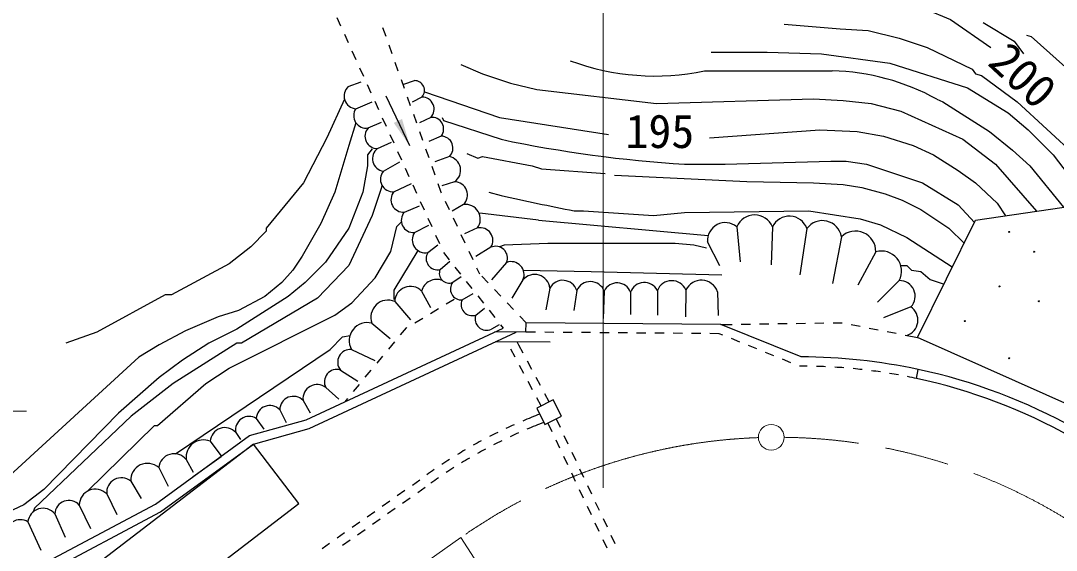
# Model space of a CAD drawing. Units: millimetres, scale not verified. Extents: x 40000 to 680000, y 20000 to 380000.
# Drawn here: x 122161 to 178550, y 312128 to 340944 of the extents above; entities that cross this region are included whole.
import ezdxf
from ezdxf.enums import TextEntityAlignment as Align

# ---------------------------------------------------------------- set-up
doc = ezdxf.new("R2010")
doc.units = ezdxf.units.MM
doc.header["$LTSCALE"] = 1000
doc.linetypes.add('CHAIN', pattern=[18.5, 12, -1.5, 3.5, -1.5])
for name, color, linetype, lineweight in [('M-BGD', 7, 'Continuous', 25), ('M-BMK', 2, 'CHAIN', 13), ('M-BMK-SRVR', 3, 'Continuous', 13), ('M-STR-HTXT', 7, 'Continuous', 13)]:
    doc.layers.add(name, color=color, linetype=linetype, lineweight=lineweight)
doc.styles.add('ＭＳ ゴシック', font='')
doc.styles.get('ＭＳ ゴシック').set_extended_font_data('MS Gothic')

# ---------------------------------------------------------------- blocks, each defined once
blk = doc.blocks.new('filled_arrow')
at = {"color": 0, "linetype": 'Continuous', "lineweight": -2}
blk.add_solid([(7.5, 1.25), (0, 0), (7.5, -1.25)], dxfattribs=at)
blk = doc.blocks.new('open_arrow')
at = {"color": 0, "linetype": 'Continuous', "lineweight": -2}
blk.add_lwpolyline([(7.5, 1.25), (0, 0), (7.5, -1.25)], dxfattribs=at)

msp = doc.modelspace()

# ---------------------------------------------------------------- linework, layer by layer
at = {"layer": 'M-BGD'}
for p, q in [((139370, 341118), (139576, 340663)), ((163729, 340755), (166777, 340501)), ((139783, 340208), (139990, 339753)), ((141869, 340577), (142037, 340106)), ((142204, 339635), (142371, 339163)), ((140197, 339298), (140404, 338843)), ((159750, 339231), (162798, 339231)), ((162798, 339231), (165761, 339147)), ((140611, 338387), (140818, 337932)), ((142538, 338692), (142705, 338221)), ((175244, 338554), (175413, 338554)), ((159397, 338215), (166354, 338215)), ((140000, 337365), (140700, 337620)), ((141025, 337477), (141232, 337022)), ((142873, 337750), (143040, 337278)), ((143022, 337492), (143595, 337683)), ((143348, 334139), (142053, 336845)), ((143207, 336807), (143374, 336336)), ((144008, 336793), (143468, 336506)), ((140414, 336156), (141305, 336538)), ((141439, 336567), (141645, 336111)), ((141852, 335656), (142059, 335201)), ((143541, 335865), (143709, 335394)), ((144485, 335679), (143881, 335393)), ((141082, 335107), (141813, 335425)), ((142266, 334746), (142473, 334291)), ((143876, 334922), (144043, 334451)), ((145058, 334661), (144390, 334375)), ((141591, 333993), (142354, 334343)), ((142680, 333835), (142887, 333380)), ((144210, 333980), (144377, 333509)), ((141909, 332753), (142800, 333262)), ((145503, 333548), (144708, 333262)), ((160512, 333135), (166269, 333305)), ((143094, 332925), (143301, 332470)), ((144545, 333038), (144712, 332566)), ((158311, 333135), (160512, 333135)), ((145790, 332180), (145090, 331958)), ((154501, 332543), (161697, 332204)), ((142481, 331640), (143436, 332085)), ((143508, 332015), (143714, 331560)), ((144879, 332095), (145046, 331624)), ((145046, 331624), (145064, 331575)), ((147643, 331611), (148320, 331442)), ((143921, 331104), (144128, 330649)), ((145277, 331123), (145491, 330670)), ((143054, 330526), (143881, 330876)), ((146267, 330940), (145662, 330590)), ((150352, 330087), (147164, 330475)), ((152299, 330595), (152807, 330595)), ((174152, 330086), (179605, 330888)), ((144335, 330194), (144542, 329739)), ((145705, 330218), (145919, 329766)), ((150352, 330087), (159599, 329262)), ((170984, 323710), (174152, 330086)), ((143595, 329413), (144390, 329826)), ((146132, 329314), (146346, 328862)), ((147030, 329667), (146330, 329349)), ((161153, 329731), (161344, 327822)), ((163094, 329731), (163030, 327663)), ((164970, 329636), (164589, 327123)), ((144749, 329284), (144956, 328828)), ((160231, 327600), (159563, 328904)), ((166847, 329190), (166370, 326646)), ((144326, 328331), (144867, 328745)), ((145184, 328326), (145494, 327934)), ((146560, 328410), (146773, 327958)), ((147762, 328618), (146935, 328109)), ((168724, 328363), (167738, 326550)), ((144994, 327409), (145535, 327854)), ((148621, 327791), (147794, 326836)), ((145804, 327542), (146114, 327149)), ((146987, 327506), (147149, 327164)), ((149528, 327378), (153231, 327293)), ((153231, 327293), (160343, 327124)), ((145694, 326709), (146139, 327027)), ((146424, 326757), (146734, 326365)), ((147267, 327039), (147611, 326677)), ((149511, 326836), (148907, 325850)), ((169996, 326805), (168819, 325628)), ((143992, 326232), (144470, 325341)), ((146203, 325755), (146807, 326105)), ((147044, 325972), (147354, 325580)), ((147955, 326314), (148299, 325951)), ((150974, 326391), (150752, 325214)), ((152438, 326264), (152279, 325182)), ((153933, 326232), (153869, 324737)), ((155364, 326168), (155364, 324960)), ((156827, 326264), (156827, 324928)), ((158386, 326296), (158354, 324832)), ((160104, 326200), (160135, 324896)), ((142529, 325659), (143388, 324673)), ((145336, 325535), (145765, 325792)), ((148643, 325588), (148987, 325225)), ((170632, 325373), (169137, 324769)), ((144479, 325020), (144908, 325277)), ((146935, 324928), (147412, 325310)), ((147664, 325188), (147974, 324795)), ((149331, 324862), (149675, 324499)), ((141289, 324483), (142275, 323655)), ((143164, 324231), (143193, 324248)), ((143621, 324506), (144050, 324763)), ((148207, 324387), (147794, 324164)), ((148284, 324403), (148428, 324220)), ((149671, 323999), (149675, 324499)), ((160293, 324414), (149675, 324499)), ((160293, 324414), (160394, 324415)), ((164664, 322650), (160293, 324414)), ((160394, 324415), (160894, 324423)), ((161394, 324430), (161894, 324438)), ((162394, 324445), (162894, 324453)), ((163394, 324460), (163894, 324467)), ((164394, 324475), (164894, 324482)), ((165394, 324490), (165893, 324497)), ((166393, 324504), (166893, 324512)), ((167384, 324416), (167875, 324319)), ((137704, 319226), (148428, 324220)), ((137877, 318755), (149147, 324004)), ((142844, 323847), (143164, 324231)), ((149671, 323999), (147983, 324013)), ((149695, 323999), (149671, 323999)), ((150195, 323995), (149695, 323999)), ((151195, 323987), (150695, 323991)), ((152195, 323979), (151695, 323983)), ((153195, 323971), (152695, 323975)), ((154195, 323963), (153695, 323967)), ((155195, 323955), (154695, 323959)), ((156195, 323947), (155695, 323951)), ((157194, 323939), (156695, 323943)), ((158194, 323931), (157694, 323935)), ((159194, 323923), (158694, 323927)), ((160194, 323915), (159694, 323919)), ((160394, 323834), (160194, 323915)), ((168365, 324223), (168856, 324127)), ((169347, 324031), (169837, 323935)), ((170328, 323838), (170819, 323742)), ((170819, 323742), (170984, 323710)), ((183457, 318149), (170984, 323710)), ((142205, 323078), (142525, 323462)), ((150994, 323449), (148008, 323473)), ((149289, 323293), (149197, 323464)), ((149525, 322852), (149289, 323293)), ((161322, 323460), (160858, 323647)), ((162249, 323085), (161785, 323273)), ((140175, 323051), (141448, 322447)), ((141566, 322309), (141885, 322693)), ((149077, 322628), (148841, 323069)), ((163176, 322711), (162713, 322898)), ((149549, 321746), (149313, 322187)), ((149996, 321970), (149760, 322411)), ((164104, 322337), (163640, 322524)), ((139571, 321938), (140525, 321333)), ((140926, 321540), (141246, 321925)), ((150468, 321088), (150232, 321529)), ((170944, 321476), (171027, 321970)), ((138776, 320984), (139476, 320347)), ((140287, 320771), (140606, 321156)), ((150021, 320865), (149785, 321305)), ((139822, 320212), (139967, 320387)), ((150493, 319983), (150257, 320424)), ((151154, 320313), (150259, 319866)), ((150940, 320207), (150704, 320648)), ((151601, 319419), (151154, 320313)), ((136263, 319775), (136613, 319075)), ((137535, 320284), (137917, 319616)), ((150259, 319866), (150706, 318972)), ((134614, 318366), (137704, 319226)), ((134990, 319298), (135404, 318725)), ((150706, 318972), (151601, 319419)), ((151313, 319275), (151527, 318823)), ((134835, 317908), (137877, 318755)), ((150866, 319051), (151079, 318599)), ((129508, 314639), (134614, 318366)), ((132478, 318057), (133050, 317294)), ((133877, 318534), (134132, 318153)), ((151293, 318147), (151506, 317695)), ((151740, 318371), (151954, 317919)), ((129774, 314214), (134835, 317908)), ((131173, 317071), (131555, 316371)), ((133080, 317218), (131556, 316117)), ((151720, 317243), (151933, 316791)), ((152167, 317467), (152381, 317015)), ((129678, 316626), (130187, 315608)), ((152594, 316562), (152808, 316110)), ((128152, 315894), (128724, 314940)), ((143486, 315678), (143896, 315965)), ((152147, 316339), (152361, 315887)), ((142667, 315104), (143077, 315391)), ((143778, 315272), (144188, 315559)), ((152574, 315435), (152788, 314983)), ((153021, 315658), (153235, 315206)), ((126847, 315194), (127388, 314081)), ((141848, 314530), (142258, 314817)), ((142959, 314698), (143369, 314985)), ((153449, 314754), (153662, 314302)), ((122762, 311063), (129508, 314639)), ((122908, 310574), (129774, 314214)), ((124016, 314113), (124589, 312840)), ((125352, 314590), (125957, 313318)), ((141029, 313956), (141439, 314243)), ((142141, 314124), (142550, 314411)), ((153001, 314530), (153215, 314078)), ((122553, 313668), (123253, 312141)), ((140210, 313382), (140620, 313669)), ((141322, 313550), (141731, 313837)), ((153428, 313626), (153642, 313174)), ((153876, 313850), (154089, 313398)), ((139391, 312808), (139801, 313095)), ((140503, 312976), (140912, 313263)), ((138572, 312234), (138982, 312521)), ((139684, 312403), (140093, 312690)), ((153856, 312722), (154069, 312270)), ((154303, 312946), (154516, 312494))]:
    msp.add_line(p, q, dxfattribs=at)
for points in [[(169571, 342195), (169995, 342195), (172789, 341009), (174990, 339485)], [(174567, 340840), (176260, 339824), (176768, 339147)], [(166777, 340501), (168301, 340417), (169995, 339993), (171519, 339485), (173974, 338300), (174143, 338046), (174482, 337961), (176429, 336522), (179647, 333559), (181756, 330720)], [(176937, 340163), (177191, 340078), (179562, 337961), (180409, 337115), (185705, 330411)], [(165761, 339147), (169487, 338639), (173720, 337284), (175921, 335929), (177022, 334998), (178377, 333643), (180540, 330815)], [(146119, 338554), (147304, 338046), (148828, 337538), (150267, 337199), (156787, 336437), (165338, 336691), (166947, 336607), (168471, 336437), (170079, 336014), (173466, 334490), (175244, 333135), (177465, 330573)], [(139790, 336670), (138837, 334575), (137567, 332119), (135535, 329664), (135535, 329495), (134689, 328648), (133503, 327717), (130371, 326023), (130032, 326023), (126307, 323991), (124613, 323399)], [(144141, 337067), (148235, 335675), (154162, 334744)], [(172048, 336671), (172365, 336522), (174905, 334913), (176175, 333897), (177107, 333051), (178948, 330791)], [(145103, 335675), (145187, 335506), (148320, 334490)], [(140410, 335391), (140023, 334151), (139261, 331611), (138499, 329918), (137483, 328140), (136975, 327378), (136382, 326701), (135451, 325939), (134011, 325177), (132911, 324838), (131133, 324076), (129693, 323314), (128593, 322637), (121565, 316202), (120380, 315355), (117840, 314085), (116184, 313696)], [(159665, 334575), (165677, 334998), (167709, 334913), (169148, 334659), (170757, 334151), (171857, 333643), (173212, 332797), (174143, 332119), (175329, 331019), (175790, 330327)], [(141293, 333982), (141039, 333643), (141039, 333051), (140785, 331611), (140023, 329664), (138753, 327801), (137652, 326701), (136721, 325939), (133927, 324161), (132403, 323399), (130963, 322467), (129693, 321536), (127492, 319589), (123428, 315440), (122327, 314593), (117427, 312312)], [(146457, 333728), (147050, 333474), (147304, 333559), (150013, 333051)], [(166269, 333305), (167116, 333305), (168217, 333135), (171265, 332119), (173212, 330934), (174095, 329971)], [(150013, 333051), (150521, 332881), (153993, 332627)], [(161697, 332204), (165338, 332119), (166947, 332035), (167963, 331865), (169233, 331527), (170164, 331188), (171180, 330680), (172704, 329664), (173551, 328817)], [(141829, 331995), (141801, 331865), (141293, 330341), (140023, 327632), (138329, 325854), (134181, 323399), (133927, 323399), (130455, 321197), (128169, 319419), (122920, 314424), (122835, 314211)], [(152807, 330595), (156617, 330341), (158311, 330511), (165084, 330595), (167878, 330172), (168979, 329833), (170418, 329156), (172873, 327547)], [(125800, 315343), (129439, 318911), (129609, 318911), (132233, 321197), (133503, 322044), (139261, 324923), (140192, 325600), (141462, 326955), (142309, 328394), (142647, 329749), (142892, 329993)], [(159496, 328563), (158819, 328733), (157803, 328817), (150860, 328817), (148489, 328733), (148239, 328632)], [(143790, 328438), (142478, 326277), (142478, 325769)], [(170079, 327632), (170418, 327632), (170672, 327378), (171180, 327293), (171688, 326870), (172450, 326616)], [(130594, 317379), (139007, 323060), (139684, 323737), (140107, 323822)]]:
    msp.add_lwpolyline(points, dxfattribs=at)
msp.add_lwpolyline([(120762, 308466), (123896, 304382), (137314, 314678), (134835, 317908), (123336, 309086), (122681, 309939)], close=True, dxfattribs=at)
for centre in [(175989, 329452), (177338, 328373), (175450, 326486), (177607, 325677), (173563, 324598), (175989, 322576)]:
    msp.add_circle(centre, 25, dxfattribs=at)
for centre, radius, start, end in [((156696, 351158), 13222, 249.59, 281.7874), ((166032, 325757), 12463, 61.1366, 88.5196), ((140459, 336847), 692, 131.506, 266.2662), ((143616, 337152), 532, 317.5246, 92.2849), ((144015, 336136), 656, 315.8185, 90.5787), ((140967, 335771), 674, 145.0911, 279.8513), ((144560, 335051), 633, 321.9776, 96.7379), ((141568, 334656), 663, 137.187, 271.9473), ((145049, 334012), 650, 314.4213, 89.1815), ((162553, 401943), 68938, 258.08472, 266.47163), ((142008, 333439), 694, 127.0013, 261.7615), ((145361, 332805), 757, 304.4413, 79.2016), ((142427, 332315), 678, 139.836, 274.5962), ((145770, 331461), 720, 313.6574, 88.4176), ((143000, 331202), 678, 139.836, 274.5962), ((178216, 462180), 134112, 257.11943, 258.85761), ((143556, 330082), 670, 138.5264, 273.2866), ((146383, 330144), 804, 323.5836, 98.3439), ((160530, 328986), 971, 50.0943, 184.8546), ((162123, 329327), 1051, 22.6199, 157.3801), ((164012, 329292), 1018, 19.709, 154.4693), ((165816, 329022), 1045, 9.2711, 144.0314), ((144186, 329025), 707, 146.6971, 281.4573), ((147177, 328990), 693, 327.4952, 102.2555), ((167613, 328386), 1111, 358.8378, 133.5981), ((144853, 328009), 617, 148.5296, 283.2899), ((148019, 328025), 646, 338.7008, 113.4611), ((169035, 327319), 1090, 331.8455, 106.6058), ((148867, 327128), 707, 335.6449, 110.4052), ((145490, 327205), 536, 157.6199, 292.3801), ((150150, 326309), 828, 5.6924, 140.4526), ((144810, 326026), 843, 67.4295, 165.8322), ((146147, 326338), 586, 140.6924, 275.4526), ((151680, 326023), 796, 17.6501, 152.4104), ((153179, 325936), 810, 21.401, 156.1613), ((154635, 325902), 776, 20.0751, 154.8353), ((156116, 325911), 794, 26.3513, 161.1115), ((157613, 325955), 844, 23.789, 158.5493), ((159225, 325890), 932, 19.44, 154.2003), ((170016, 325956), 848, 316.5824, 91.3426), ((143380, 325641), 851, 43.9905, 178.7508), ((142154, 324813), 926, 66.1124, 200.8727), ((146741, 325494), 598, 154.1163, 288.8766), ((170143, 324654), 870, 287.5076, 55.7611), ((147523, 324725), 622, 160.9863, 295.7466), ((141030, 323535), 982, 74.7449, 209.5051), ((140105, 322369), 686, 84.1242, 218.8845), ((164604, 291975), 30675, 77.9143, 89.8872), ((164604, 291975), 30175, 89.2636, 90.0699), ((164604, 291975), 30175, 87.3648, 88.3142), ((164604, 291975), 30175, 85.466, 86.4154), ((164604, 291975), 30175, 83.5672, 84.5166), ((139372, 321295), 673, 72.8143, 207.5746), ((164604, 291975), 30175, 81.6684, 82.6178), ((164604, 291975), 30175, 79.7696, 80.719), ((164604, 291975), 30175, 77.8708, 78.8202), ((164604, 291975), 30175, 43.4945, 77.8708), ((164604, 291975), 30675, 43.5406, 77.9143), ((138301, 320375), 772, 52.0473, 186.8076), ((137005, 319764), 742, 44.4213, 179.1815), ((135726, 319271), 736, 43.1759, 177.9362), ((134593, 318684), 731, 57.0588, 191.8191), ((160162, 293978), 27349, 111.9049, 112.9523), ((160162, 293978), 27349, 110.8574, 111.9049), ((133277, 318004), 801, 41.4446, 176.2048), ((160162, 293978), 27349, 113.9998, 115.0473), ((160162, 293978), 26849, 111.8177, 112.8847), ((160162, 293978), 26849, 110.7507, 111.8177), ((132107, 317191), 942, 66.8538, 187.3319), ((160162, 293978), 27349, 118.1898, 119.2373), ((160162, 293978), 27349, 116.0948, 117.1423), ((160162, 293978), 26849, 116.0857, 117.1527), ((160162, 293978), 26849, 113.9517, 115.0187), ((160162, 293978), 27349, 120.2847, 121.3322), ((160162, 293978), 26849, 118.2197, 119.2867), ((130519, 316537), 845, 39.2072, 173.9675), ((160162, 293978), 27349, 122.3797, 123.4272), ((160162, 293978), 26849, 120.3537, 121.4206), ((129067, 315942), 917, 48.2221, 182.9823), ((160162, 293978), 27349, 124.4747, 125.5222), ((160162, 293978), 26849, 122.4876, 123.5546), ((127645, 315273), 802, 50.8372, 185.5975), ((160162, 293978), 26849, 124.6216, 125.6886), ((126226, 314581), 874, 44.6311, 179.3914), ((124784, 314073), 768, 42.2737, 177.034), ((123378, 313585), 828, 39.5474, 174.3076), ((122130, 313025), 769, 56.6658, 191.4261)]:
    msp.add_arc(centre, radius, start, end, dxfattribs=at)
at = {"layer": 'M-BMK'}
msp.add_line((97181, 278271), (146119, 312815), dxfattribs=at)
for start, end in [(92.0021, 125.1195), (46.2197, 89.3283)]:
    msp.add_arc((163377, 288277), 30000, start, end, dxfattribs=at)
at = {"layer": 'M-BMK-SRVR'}
msp.add_circle((163029, 318275), 700, dxfattribs=at)
at = {"layer": 'M-STR-HTXT'}
msp.add_line((163251, 286785), (146119, 312815), dxfattribs=at)
for points in [[(153880, 315519), (153880, 345223), (173814, 345223)], [(102313, 283703), (102313, 319701), (122472, 319701)]]:
    msp.add_lwpolyline(points, dxfattribs=at)

# ---------------------------------------------------------------- block references
at = {"layer": 'M-BGD', "xscale": 200, "yscale": 200, "rotation": 115.6}
msp.add_blockref('filled_arrow', (143348, 334139), dxfattribs=at)
at = {"layer": 'M-STR-HTXT', "rotation": 90}
msp.add_blockref('open_arrow', (153880, 315519), dxfattribs=at)

# ---------------------------------------------------------------- texts
at = {"layer": 'M-BGD', "style": 'ＭＳ ゴシック'}
msp.add_text('200', height=1833, rotation=317.035, dxfattribs=at).set_placement((175744, 336907), align=Align.BOTTOM_CENTER)
msp.add_text('195', height=1833, dxfattribs=at).set_placement((156964, 333467), align=Align.BOTTOM_CENTER)

doc.saveas('drawing.dxf')
